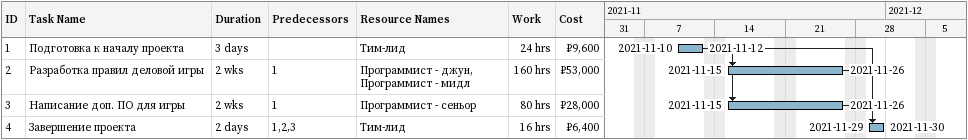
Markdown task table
| ID | Task | Duration | Start | Finish | Predecessors | Resources | Work (h) | Cost (₽) |
|---|---|---|---|---|---|---|---|---|
| 1 | Подготовка к началу проекта | 3d | 2021-11-10 | 2021-11-12 |  | Тим-лид | 24 | 9600 |
| 2 | Разработка правил деловой игры | 2w | 2021-11-15 | 2021-11-26 | 1 | Программист - джун, Программист - мидл | 160 | 53000 |
| 3 | Написание доп. ПО для игры | 2w | 2021-11-15 | 2021-11-26 | 1 | Программист - сеньор | 80 | 28000 |
| 4 | Завершение проекта | 2d | 2021-11-29 | 2021-11-30 | 1, 2, 3 | Тим-лид | 16 | 6400 |
